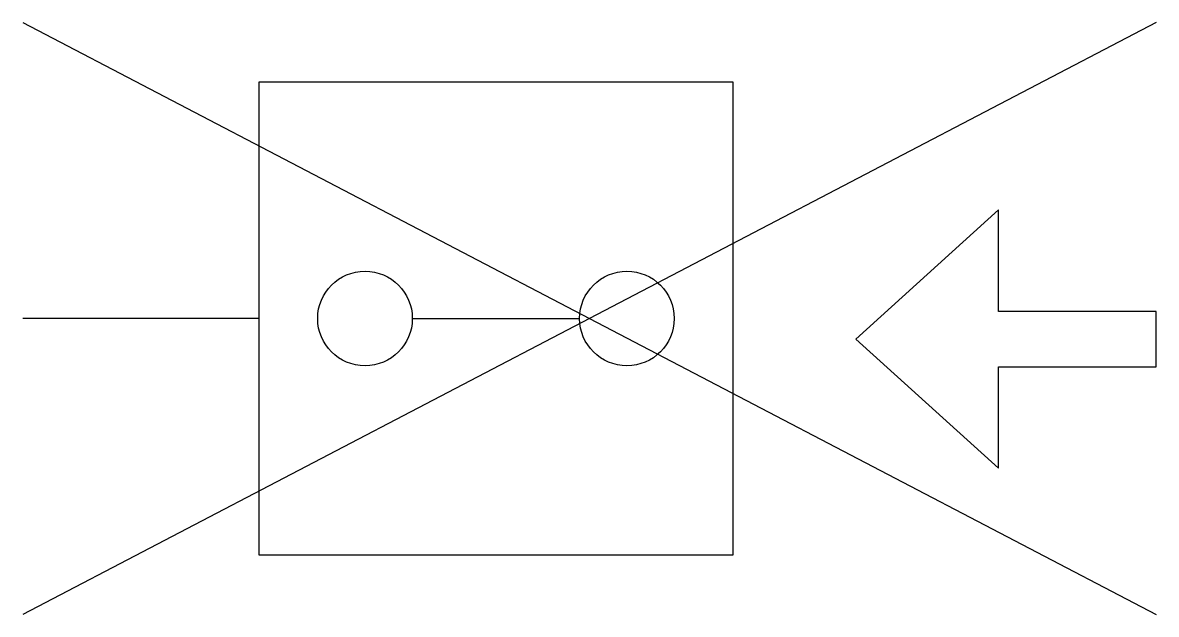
# Model space of a CAD drawing. Header units: metres. Extents: x 0 to 7.19, y -1.88 to 1.88.
import ezdxf

# ---------------------------------------------------------------- set-up
doc = ezdxf.new("R2010")
doc.units = ezdxf.units.M

msp = doc.modelspace()

# ---------------------------------------------------------------- linework, layer by layer
for p, q in [((7.1895, 1.8769), (0, -1.8769)), ((0, 1.8769), (7.1895, -1.8769)), ((1.5, 0), (0, 0)), ((2.471, 0), (3.532, 0))]:
    msp.add_line(p, q)
for points in [[(1.5, 1.5015), (4.503, 1.5015), (4.503, -1.5015), (1.5, -1.5015)], [(7.1895, -0.3057), (7.1895, 0.0447), (6.1895, 0.0447), (6.1895, 0.6893), (5.2843, -0.1305), (6.1895, -0.9504), (6.1895, -0.3057)]]:
    msp.add_lwpolyline(points, close=True)
for centre in [(2.171, 0), (3.832, 0)]:
    msp.add_circle(centre, 0.3)

doc.saveas('drawing.dxf')
